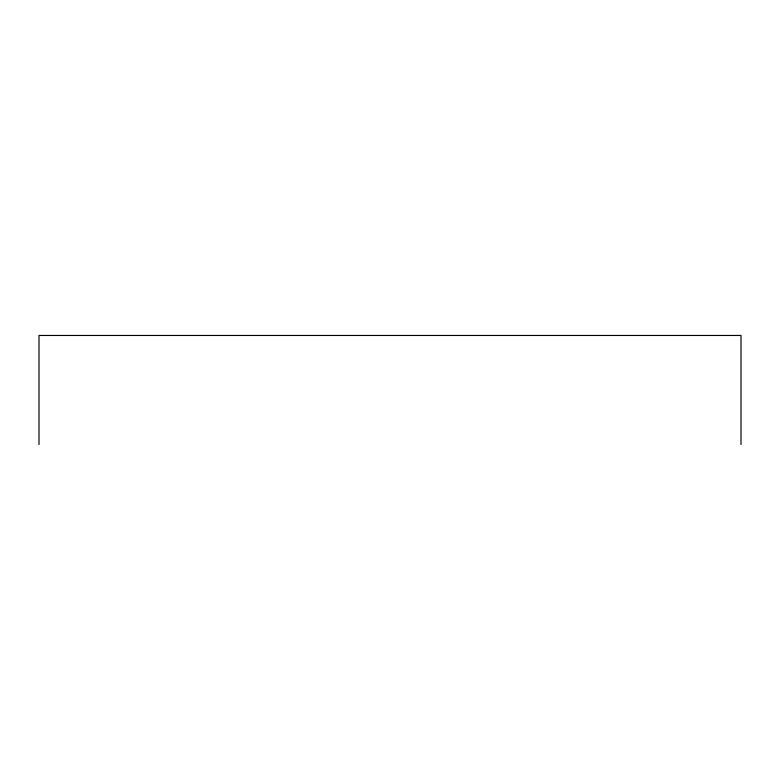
<?xml version="1.0" encoding="UTF-8"?>
<svg xmlns="http://www.w3.org/2000/svg" width="780" height="780" viewBox="0 0 780 780"><rect width="100%" height="100%" fill="white"/><g stroke="black" fill="none" stroke-linecap="round" stroke-linejoin="round"><path stroke-width="1.17" d="M741 444.541L741 335.459L39 335.459L39 444.541"/></g></svg>
